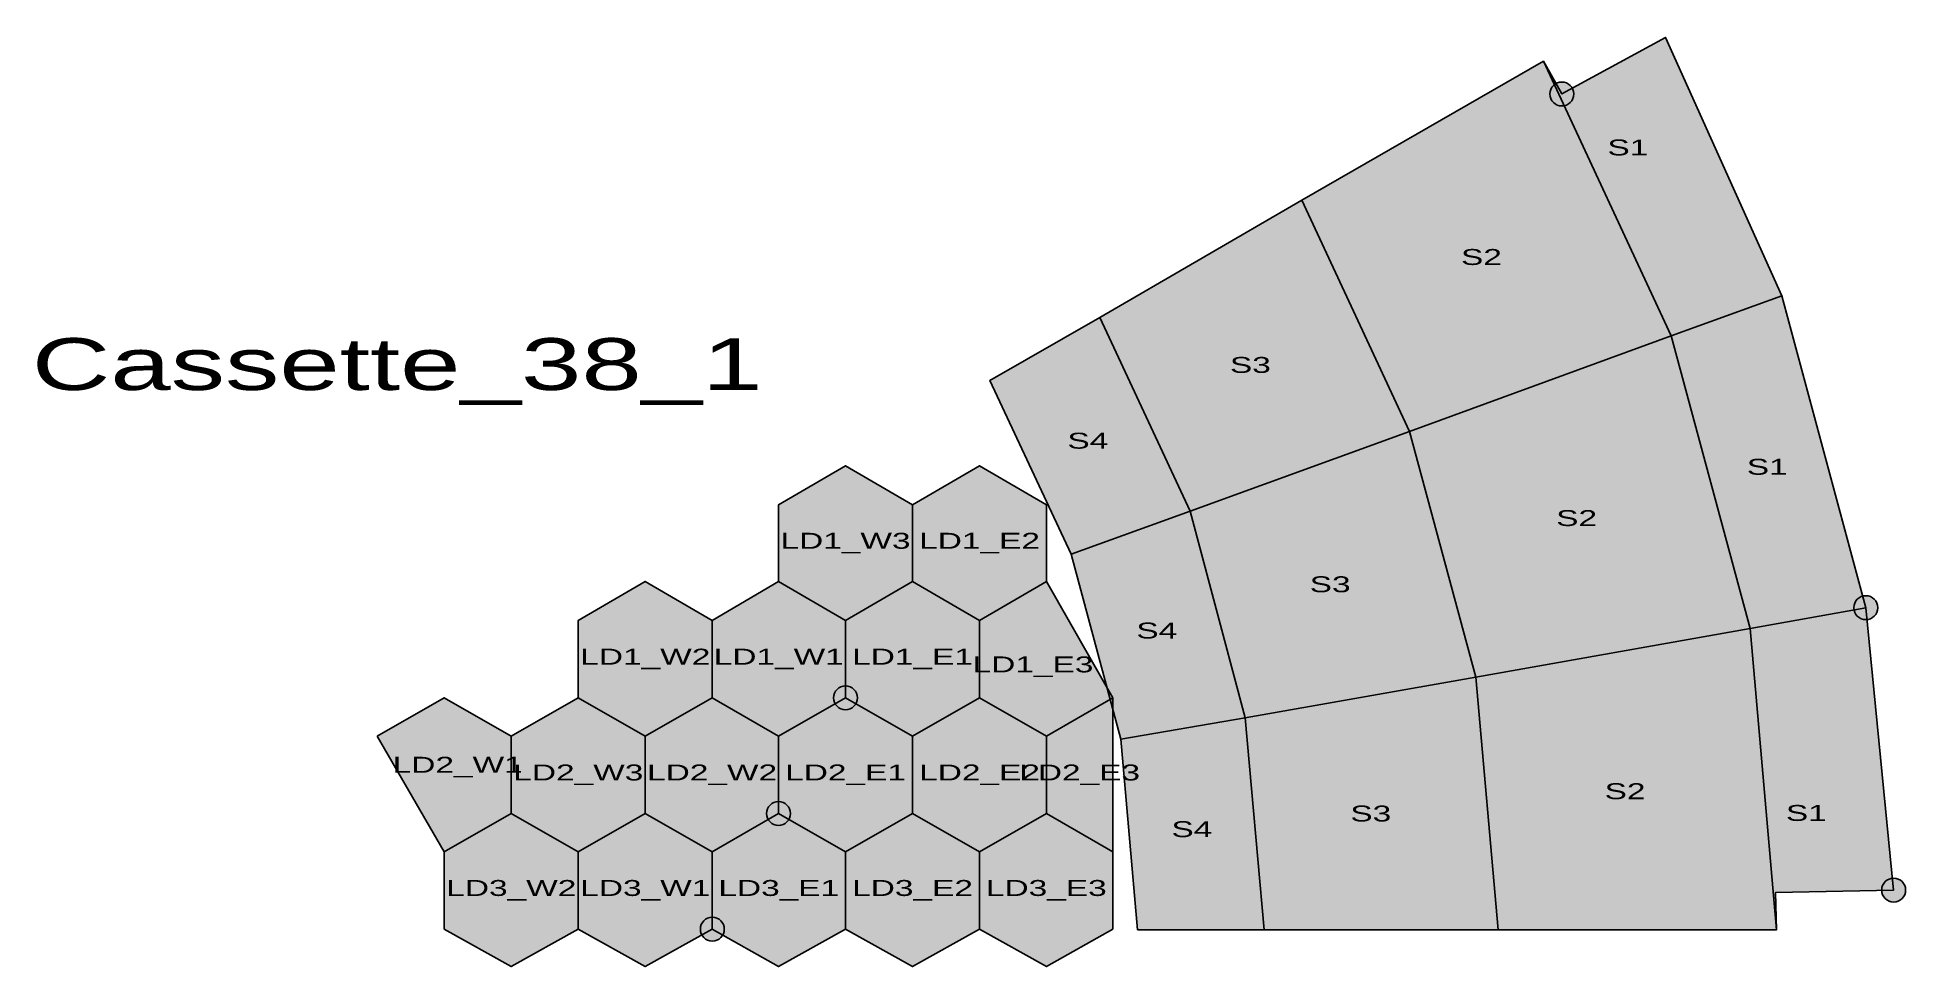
# Model space of a CAD drawing. Header units: metres. Extents: x -1 to 2341, y -46 to 1119.
import ezdxf

# ---------------------------------------------------------------- set-up
doc = ezdxf.new("R2010")
doc.units = ezdxf.units.M
for name, color, linetype in [('ENGINES', 7, 'Continuous'), ('SHAPES', 7, 'Continuous'), ('TEXT', 7, 'Continuous')]:
    doc.layers.add(name, color=color, linetype=linetype)
doc.styles.add('BoldStyle', font='arial.ttf', dxfattribs={"width": 1.5})

msp = doc.modelspace()

# ---------------------------------------------------------------- hatches: boundary and pattern name
h = msp.add_hatch(color=202)
h.dxf.hatch_style = 1
h.paths.add_polyline_path([(2047, 745), (1887, 1089), (1887, 1089), (1910, 1048), (2040, 1119), (2186, 795)])
h = msp.add_hatch(color=202)
h.dxf.hatch_style = 1
h.paths.add_polyline_path([(1719, 625), (1584, 915), (1887, 1089), (2047, 745)])
h = msp.add_hatch(color=244)
h.dxf.hatch_style = 1
edge = h.paths.add_edge_path()
edge.add_arc((1910, 1048), 15, 0, 360)
h = msp.add_hatch(color=202)
h.dxf.hatch_style = 1
h.paths.add_polyline_path([(1444, 525), (1331, 768), (1584, 915), (1719, 625)])
h = msp.add_hatch(color=152)
h.dxf.hatch_style = 1
h.paths.add_polyline_path([(2146, 378), (2047, 745), (2186, 795), (2291, 404)])
h = msp.add_hatch(color=202)
h.dxf.hatch_style = 1
h.paths.add_polyline_path([(1295, 471), (1193, 689), (1331, 768), (1444, 525)])
h = msp.add_hatch(color=152)
h.dxf.hatch_style = 1
h.paths.add_polyline_path([(1802, 317), (1719, 625), (2047, 745), (2146, 378)])
h = msp.add_hatch(color=152)
h.dxf.hatch_style = 1
h.paths.add_polyline_path([(1513, 266), (1444, 525), (1719, 625), (1802, 317)])
h = msp.add_hatch(color=32)
h.dxf.hatch_style = 1
h.paths.add_polyline_path([(1096, 437), (1096, 533), (1012, 582), (928, 533), (928, 437), (1012, 388)])
h = msp.add_hatch(color=32)
h.dxf.hatch_style = 1
h.paths.add_polyline_path([(1264, 437), (1264, 533), (1180, 582), (1096, 533), (1096, 437), (1180, 388)])
h = msp.add_hatch(color=152)
h.dxf.hatch_style = 1
h.paths.add_polyline_path([(1357, 239), (1295, 471), (1444, 525), (1513, 266)])
h = msp.add_hatch(color=32)
h.dxf.hatch_style = 1
h.paths.add_polyline_path([(845, 291), (845, 388), (761, 437), (677, 388), (677, 291), (761, 243)])
h = msp.add_hatch(color=32)
h.dxf.hatch_style = 1
h.paths.add_polyline_path([(1012, 291), (1012, 388), (928, 437), (845, 388), (845, 291), (928, 243)])
h = msp.add_hatch(color=32)
h.dxf.hatch_style = 1
h.paths.add_polyline_path([(1180, 291), (1180, 388), (1096, 437), (1012, 388), (1012, 291), (1096, 243)])
h = msp.add_hatch(color=32)
h.dxf.hatch_style = 1
h.paths.add_polyline_path([(1347, 291), (1264, 437), (1180, 388), (1180, 291), (1264, 243)])
h = msp.add_hatch(color=122)
h.dxf.hatch_style = 1
h.paths.add_polyline_path([(2179, 0), (2146, 378), (2291, 404), (2326, 50), (2178, 47), (2179, 0)])
h = msp.add_hatch(color=244)
h.dxf.hatch_style = 1
edge = h.paths.add_edge_path()
edge.add_arc((2291, 404), 15, 0, 360)
h = msp.add_hatch(color=122)
h.dxf.hatch_style = 1
h.paths.add_polyline_path([(1830, 0), (1802, 317), (2146, 378), (2179, 0)])
h = msp.add_hatch(color=244)
h.dxf.hatch_style = 1
edge = h.paths.add_edge_path()
edge.add_arc((1012, 291), 15, 0, 360)
h = msp.add_hatch(color=122)
h.dxf.hatch_style = 1
h.paths.add_polyline_path([(1537, 0), (1513, 266), (1802, 317), (1830, 0)])
h = msp.add_hatch(color=42)
h.dxf.hatch_style = 1
h.paths.add_polyline_path([(425, 243), (509, 98), (593, 146), (593, 243), (509, 291)])
h = msp.add_hatch(color=42)
h.dxf.hatch_style = 1
h.paths.add_polyline_path([(761, 146), (761, 243), (677, 291), (593, 243), (593, 146), (677, 98)])
h = msp.add_hatch(color=42)
h.dxf.hatch_style = 1
h.paths.add_polyline_path([(928, 146), (928, 243), (845, 291), (761, 243), (761, 146), (845, 98)])
h = msp.add_hatch(color=42)
h.dxf.hatch_style = 1
h.paths.add_polyline_path([(1096, 146), (1096, 243), (1012, 291), (928, 243), (928, 146), (1012, 98)])
h = msp.add_hatch(color=42)
h.dxf.hatch_style = 1
h.paths.add_polyline_path([(1264, 146), (1264, 243), (1180, 291), (1096, 243), (1096, 146), (1180, 98)])
h = msp.add_hatch(color=42)
h.dxf.hatch_style = 1
h.paths.add_polyline_path([(1347, 98), (1347, 291), (1264, 243), (1264, 146)])
h = msp.add_hatch(color=122)
h.dxf.hatch_style = 1
h.paths.add_polyline_path([(1378, 0), (1357, 239), (1513, 266), (1537, 0)])
h = msp.add_hatch(color=82)
h.dxf.hatch_style = 1
h.paths.add_polyline_path([(677, 1), (677, 98), (593, 146), (509, 98), (509, 1), (593, -46)])
h = msp.add_hatch(color=82)
h.dxf.hatch_style = 1
h.paths.add_polyline_path([(845, 1), (845, 98), (761, 146), (677, 98), (677, 1), (761, -46)])
h = msp.add_hatch(color=82)
h.dxf.hatch_style = 1
h.paths.add_polyline_path([(1012, 1), (1012, 98), (928, 146), (845, 98), (845, 1), (928, -46)])
h = msp.add_hatch(color=244)
h.dxf.hatch_style = 1
edge = h.paths.add_edge_path()
edge.add_arc((928, 146), 15, 0, 360)
h = msp.add_hatch(color=82)
h.dxf.hatch_style = 1
h.paths.add_polyline_path([(1180, 1), (1180, 98), (1096, 146), (1012, 98), (1012, 1), (1096, -46)])
h = msp.add_hatch(color=82)
h.dxf.hatch_style = 1
h.paths.add_polyline_path([(1347, 1), (1347, 98), (1264, 146), (1180, 98), (1180, 1), (1264, -46)])
h = msp.add_hatch(color=244)
h.dxf.hatch_style = 1
edge = h.paths.add_edge_path()
edge.add_arc((2326, 50), 15, 0, 360)
h = msp.add_hatch(color=244)
h.dxf.hatch_style = 1
edge = h.paths.add_edge_path()
edge.add_arc((845, 1), 15, 0, 360)

# ---------------------------------------------------------------- linework, layer by layer
at = {"layer": 'ENGINES', "color": 244}
for centre in [(1910, 1048), (2291, 404), (1012, 291), (928, 146), (2326, 50), (845, 1)]:
    msp.add_circle(centre, 15, dxfattribs=at)
at = {"layer": 'SHAPES', "color": 250}
for points in [[(2047, 745), (1887, 1089), (1887, 1089), (1910, 1048), (2040, 1119), (2186, 795)], [(1719, 625), (1584, 915), (1887, 1089), (2047, 745)], [(1444, 525), (1331, 768), (1584, 915), (1719, 625)], [(2146, 378), (2047, 745), (2186, 795), (2291, 404)], [(1295, 471), (1193, 689), (1331, 768), (1444, 525)], [(1802, 317), (1719, 625), (2047, 745), (2146, 378)], [(1513, 266), (1444, 525), (1719, 625), (1802, 317)], [(1096, 437), (1096, 533), (1012, 582), (928, 533), (928, 437), (1012, 388)], [(1264, 437), (1264, 533), (1180, 582), (1096, 533), (1096, 437), (1180, 388)], [(1357, 239), (1295, 471), (1444, 525), (1513, 266)], [(845, 291), (845, 388), (761, 437), (677, 388), (677, 291), (761, 243)], [(1012, 291), (1012, 388), (928, 437), (845, 388), (845, 291), (928, 243)], [(1180, 291), (1180, 388), (1096, 437), (1012, 388), (1012, 291), (1096, 243)], [(1347, 291), (1264, 437), (1180, 388), (1180, 291), (1264, 243)], [(2179, 0), (2146, 378), (2291, 404), (2326, 50), (2178, 47), (2179, 0)], [(1830, 0), (1802, 317), (2146, 378), (2179, 0)], [(1537, 0), (1513, 266), (1802, 317), (1830, 0)], [(425, 243), (509, 98), (593, 146), (593, 243), (509, 291)], [(761, 146), (761, 243), (677, 291), (593, 243), (593, 146), (677, 98)], [(928, 146), (928, 243), (845, 291), (761, 243), (761, 146), (845, 98)], [(1096, 146), (1096, 243), (1012, 291), (928, 243), (928, 146), (1012, 98)], [(1264, 146), (1264, 243), (1180, 291), (1096, 243), (1096, 146), (1180, 98)], [(1347, 98), (1347, 291), (1264, 243), (1264, 146)], [(1378, 0), (1357, 239), (1513, 266), (1537, 0)], [(677, 1), (677, 98), (593, 146), (509, 98), (509, 1), (593, -46)], [(845, 1), (845, 98), (761, 146), (677, 98), (677, 1), (761, -46)], [(1012, 1), (1012, 98), (928, 146), (845, 98), (845, 1), (928, -46)], [(1180, 1), (1180, 98), (1096, 146), (1012, 98), (1012, 1), (1096, -46)], [(1347, 1), (1347, 98), (1264, 146), (1180, 98), (1180, 1), (1264, -46)]]:
    msp.add_lwpolyline(points, close=True, dxfattribs=at)

# ---------------------------------------------------------------- texts
at = {"layer": 'TEXT', "color": 0, "char_height": 20, "attachment_point": 5, "style": 'BoldStyle'}
for s, insert in [('S1', (1992.8, 980.8)), ('S2', (1809.2, 843.5)), ('S3', (1519.5, 708.2)), ('S4', (1315.8, 613.2)), ('S1', (2167.5, 580.5)), ('S2', (1928.5, 516.2)), ('LD1_W3', (1012, 485)), ('LD1_E2', (1180, 485)), ('S3', (1619.5, 433.2)), ('S4', (1402.2, 375.2)), ('LD1_W2', (761, 339.7)), ('LD1_W1', (928.3, 339.7)), ('LD1_E1', (1096, 339.7)), ('LD1_E3', (1247, 330)), ('LD2_W1', (525.8, 204.2)), ('LD2_W3', (677, 194.5)), ('LD2_W2', (844.7, 194.5)), ('LD2_E1', (1012, 194.5)), ('LD2_E2', (1180, 194.5)), ('LD2_E3', (1305.5, 194.5)), ('S2', (1989.2, 173.8)), ('S3', (1670.5, 145.8)), ('S1', (2216.5, 146.5)), ('S4', (1446.2, 126.2)), ('LD3_W2', (593, 49.7)), ('LD3_W1', (761, 49.7)), ('LD3_E1', (928.3, 49.7)), ('LD3_E2', (1096, 49.7)), ('LD3_E3', (1263.7, 49.7))]:
    msp.add_mtext(s, dxfattribs=dict(at, insert=insert))
at = {"layer": 'TEXT', "color": 8, "insert": (450, 700), "char_height": 65, "attachment_point": 5, "style": 'BoldStyle'}
msp.add_mtext('Cassette_38_1', dxfattribs=at)

doc.saveas('drawing.dxf')
